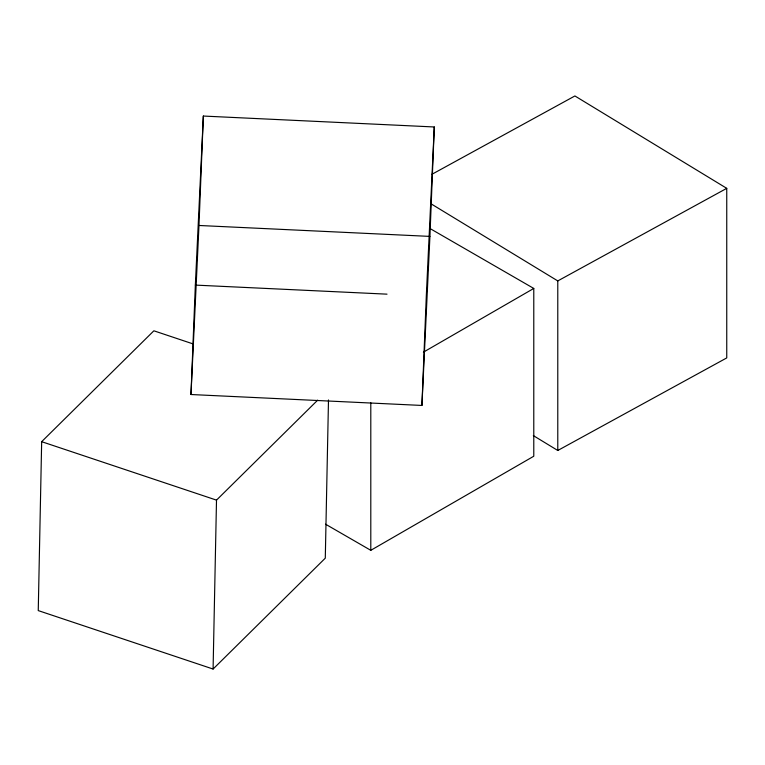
<?xml version="1.0" encoding="UTF-8"?>
<svg xmlns="http://www.w3.org/2000/svg" width="765" height="765" viewBox="0 0 765 765"><rect width="100%" height="100%" fill="white"/><g stroke="black" fill="none" stroke-linecap="round" stroke-linejoin="round"><path stroke-width="1.15" d="M193.344 344.001L153.861 330.805L41.664 441.682L38.25 610.594L213.091 669.04L325.288 558.163L328.491 399.952M213.091 669.04L216.505 500.128L317.657 400.172M190.982 394.52L195.352 285.096L203.347 116.05L434.291 126.971L429.92 236.404L421.926 405.45L190.982 394.52L198.977 225.474L203.347 116.05M421.926 405.45L426.306 296.017L434.291 126.971M423.408 352.168L533.779 288.443L533.779 456.227L370.796 550.322L325.527 524.178M432.015 174.248L574.907 95.96L726.75 188.343L726.75 357.915L557.781 450.48L533.329 435.601M431.412 204.035L557.781 280.918L726.75 188.343M198.977 225.474L429.92 236.404M195.352 285.096L387.014 294.162M41.664 441.682L216.505 500.128M429.853 228.439L533.779 288.443M557.781 280.918L557.781 450.48M370.796 402.763L370.796 550.322"/></g></svg>
